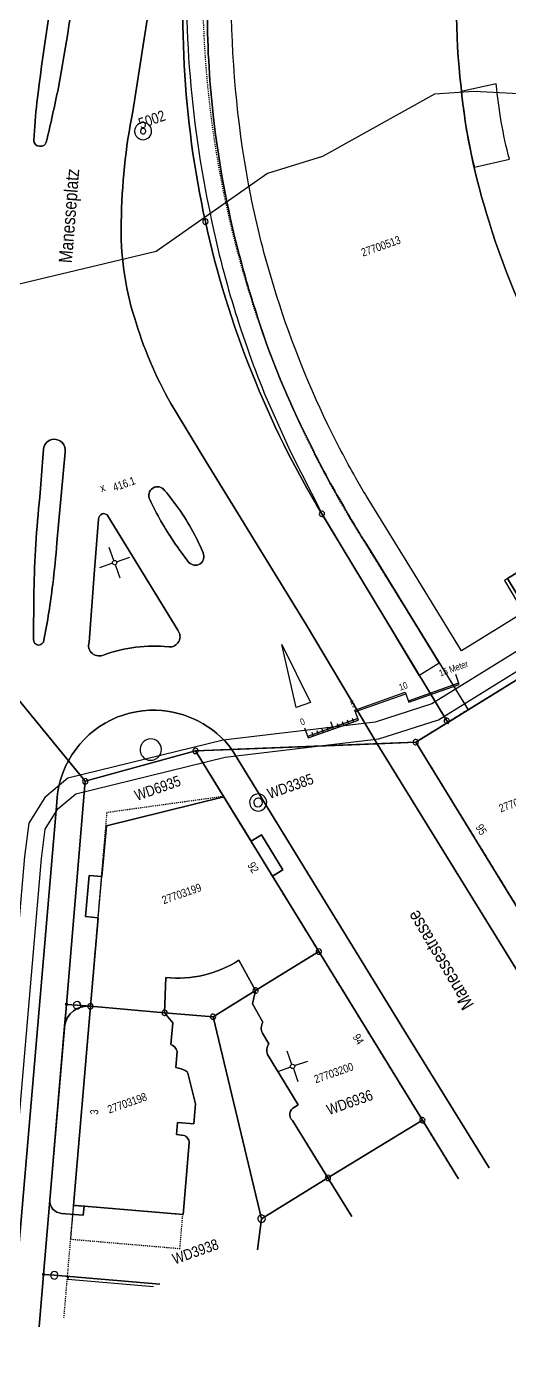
# Model space of a CAD drawing. Header units: metres. Extents: x 679883 to 680199, y 245373 to 245682.
# Drawn here: x 679972 to 680017.2, y 245374.4 to 245498 of the extents above; entities that cross this region are included whole.
import ezdxf

# ---------------------------------------------------------------- set-up
doc = ezdxf.new("R2010")
doc.units = ezdxf.units.M
doc.linetypes.add('DASHDOT', pattern=[1, 0.5, -0.25, 0, -0.25])
doc.layers.add('6 Referenzdaten', color=7, linetype='Continuous')
doc.styles.add('Arial Narrow', font='ARIALN.TTF')

# ---------------------------------------------------------------- blocks, each defined once
blk = doc.blocks.new('B')
at = {"layer": '6 Referenzdaten', "color": 6, "linetype": 'Continuous'}
for points in [[(-1996.340244, -5306.70208, -0.0366), (-1790.740244, -4000.80208, -0.029407), (-1503.140244, -3022.00208)], [(970.859756, -3122.70208, 0.052584), (482.959756, -4527.70208, 0.054153), (310.359756, -5805.70208, 0.062564), (435.159756, -7397.80208), (652.659756, -8426.90208), (512.759756, -8455.40208), (389.159756, -8627.60208), (413.259756, -8780.70208), (-639.040244, -9011.80208), (-572.940244, -9335.60208), (387.559756, -9127.20208), (495.859756, -9604.50208), (1191.259756, -9458.60208), (2077.859756, -9262.50208), (2042.159756, -7993.10208), (1980.759756, -5912.00208), (1926.759756, -3682.80208)], [(-1356.340244, -2092.90208, 0.068762), (-2117.740244, -4803.90208, 0.048847), (-2207.640244, -6615.60208), (-2161.640244, -7210.20208), (-2075.740244, -7865.60208), (-1724.540244, -9589.80208), (-1504.540244, -9541.30208), (-1770.440244, -8298.30208, -0.022068), (-1867.140244, -7821.90208, -0.025957), (-1967.540244, -7159.30208, -0.040864), (-2029.940244, -5926.00208, -0.016465), (-1996.340244, -5306.70208)], [(684.459756, -5315.80208, -0.040785), (802.759756, -4612.20208), (470.659756, -4570.70208, 0.043363), (350.959756, -5278.70208), (684.459756, -5315.80208)]]:
    blk.add_lwpolyline(points, format="xyb", dxfattribs=at)
blk = doc.blocks.new('B-3')
at = {"layer": '6 Referenzdaten', "color": 4, "linetype": 'Continuous'}
blk.add_lwpolyline([(-6425.740244, -13187.40208), (-5654.740244, -11484.40208, 0.406751), (-5944.440244, -11579.00208), (-6616.740244, -13067.00208, 0.404589), (-6555.140244, -13222.10208), (-6369.640244, -13306.00208), (-6334.640244, -13228.60208), (-6425.740244, -13187.40208)], format="xyb", dxfattribs=at)
blk = doc.blocks.new('B-5')
at = {"layer": '6 Referenzdaten', "color": 4, "attachment_point": 5, "style": 'Arial Narrow'}
for s, insert, char_height, width in [('WD6935', (-4381.440244, -9769.30208), 100, 464.1), ('WD6936', (-3666.040244, -13140.80208), 100, 464.1), ('WD3938', (-5492.940244, -13976.40208), 99.99994, 464.099722)]:
    blk.add_mtext(s, dxfattribs=dict(at, insert=insert, char_height=char_height, width=width))
blk = doc.blocks.new('B-6')
at = {"layer": '6 Referenzdaten', "color": 4, "attachment_point": 5, "style": 'Arial Narrow'}
for s, insert, char_height, width, rotation in [('Manesseplatz', (-3361.643608, -4451.158833), 124.99999, 920.062419, 66.06), ('Manessestrasse', (-2422.310779, -12169.22986), 124.99994, 1086.749478, 101.07)]:
    blk.add_mtext(s, dxfattribs=dict(at, insert=insert, char_height=char_height, width=width, rotation=rotation))
blk = doc.blocks.new('B-7')
at = {"layer": '6 Referenzdaten', "color": 4, "char_height": 100, "attachment_point": 7, "style": 'Arial Narrow'}
for s, insert, width in [('5002', (-2474.376608, -3902.60208), 264.6), ('WD3385', (-3426.487303, -10217.185642), 464.1)]:
    blk.add_mtext(s, dxfattribs=dict(at, insert=insert, width=width))
blk = doc.blocks.new('B-9')
at = {"layer": '6 Referenzdaten', "color": 4, "linetype": 'Continuous'}
for points in [[(-1638.340244, -2140.90208), (-2173.440244, -3131.90208), (-2491.140244, -3721.80208, 0.045561), (-2936.940244, -4661.10208, 0.082899), (-3118.640244, -5543.00208, 0.056536), (-3065.140244, -6415.10208), (-2935.040244, -7042.90208), (-2805.640244, -7645.10208), (-2719.540244, -8045.40208), (-2558.440244, -8795.50208), (-2306.640244, -10061.20208), (-1960.240244, -10168.30208), (-1616.140244, -10093.50208), (-1619.540244, -10076.90208), (-2076.140244, -7861.60208, -0.081953), (-2193.240244, -4919.70208, -0.081957), (-1359.240244, -2096.10208)], [(-3072.340244, -3279.10208, 0.012503), (-2511.840244, -2243.40208, 0.017201), (-2312.740244, -1796.40208, 0.438009), (-2342.040244, -1714.30208, 0.31262), (-2409.240244, -1730.10208, 0.029643), (-2664.040244, -2133.80208, 0.012741), (-3308.240244, -3342.20208, 0.02054), (-3452.340244, -3667.10208, 0.405369), (-3422.640244, -3737.40208, 0.385024), (-3348.640244, -3721.70208, 0.007395), (-3072.340244, -3279.10208)], [(-4504.440244, -7288.10208), (-4150.040244, -6515.20208, 0.474643), (-4209.940244, -6366.10208, 0.362206), (-4332.540244, -6422.30208), (-4514.640244, -6835.30208, 0.022215), (-4857.840244, -7645.10208, 0.003435), (-4871.140244, -7680.20208), (-5012.540244, -8072.10208, 1), (-4922.340244, -8107.90208, 0.016664), (-4671.640244, -7645.10208, 0.01226), (-4504.440244, -7288.10208)], [(-3265.040244, -7645.10208, 0.058182), (-3391.840244, -7164.20208, 0.95146), (-3550.240244, -7199.10208, 0.037882), (-3470.340244, -7645.10208, 0.019511), (-3401.240244, -7875.00208, 0.870473), (-3246.440244, -7835.10208, 0.022099), (-3265.040244, -7645.10208)], [(-3711.240244, -8437.70208), (-3879.140244, -7645.10208), (-3969.640244, -7217.80208, 0.38805), (-4016.040244, -7177.00208, 0.293405), (-4064.240244, -7211.40208), (-4256.140244, -7645.10208), (-4531.240244, -8267.10208, 0.664878), (-4438.040244, -8425.60208, -0.113104), (-3843.140244, -8557.90208, 0.667787), (-3711.240244, -8437.70208)], [(-7385.067587, -14153.562725), (-5315.540244, -9580.10208, -0.112697), (-5082.840244, -9249.30208), (-5602.140244, -7815.60208, 0.013074), (-6103.840244, -9137.10208), (-6293.840244, -9628.10208), (-7120.240244, -11496.50208), (-8215.696148, -13909.153276)], [(-3604.440244, -9660.00208, 0.225917), (-4151.340244, -9076.80208, 0.282046), (-5082.840244, -9249.30208), (-4998.140244, -9483.10208), (-3931.040244, -9559.00208), (-3604.440244, -9660.00208)], [(-7107.640393, -14153.562725), (-6904.240244, -13703.20208), (-6616.740244, -13067.00208), (-5944.440244, -11579.00208), (-5860.040244, -11392.30208), (-4998.140244, -9483.10208), (-5082.840244, -9249.30208, 0.112697), (-5315.540244, -9580.10208), (-7385.067587, -14153.562725)]]:
    blk.add_lwpolyline(points, format="xyb", dxfattribs=at)
for points in [[(-2640.899018, -14153.562725), (-2960.640244, -12668.50208), (-3604.440244, -9660.00208), (-3931.040244, -9559.00208), (-3824.940244, -10053.20208), (-3722.740244, -10529.20208), (-3610.740244, -10505.20208), (-3530.440244, -10879.50208), (-3642.440244, -10903.50208), (-3468.340244, -11714.60208), (-3080.640244, -13524.30208), (-2945.451904, -14153.562725)], [(-1418.531867, -14153.562725), (-1629.740244, -13180.60208), (-2306.640244, -10061.20208), (-3604.440244, -9660.00208), (-2960.640244, -12668.50208), (-2640.899018, -14153.562725)], [(-1105.056407, -14153.562725), (-1233.140244, -13555.20208), (-1558.540244, -12040.40208), (-1562.940244, -12019.80208), (-1960.240244, -10168.30208), (-2306.640244, -10061.20208), (-1629.740244, -13180.60208), (-1418.531867, -14153.562725)]]:
    blk.add_lwpolyline(points, dxfattribs=at)
blk = doc.blocks.new('B-12')
at = {"layer": '6 Referenzdaten', "color": 9, "linetype": 'Continuous'}
for points in [[(-5419.240244, -10677.40208), (-5258.340244, -10325.40208), (-5148.140244, -10375.80208), (-4950.140244, -9942.70208), (-3824.940244, -10053.20208), (-3931.040244, -9559.00208), (-4998.140244, -9483.10208), (-5860.040244, -11392.30208), (-5944.440244, -11579.00208, -0.406751), (-5654.740244, -11484.40208), (-5308.940244, -10727.80208), (-5419.240244, -10677.40208)], [(-4003.273723, -14153.562725), (-4093.540244, -13739.60208), (-4228.940244, -13122.90208, -0.545821), (-4166.840244, -13010.00208), (-4127.240244, -13002.00208), (-4241.040244, -12461.90208, -0.227247), (-4198.340244, -12370.80208), (-4219.740244, -12256.90208, -0.274347), (-4182.540244, -12163.40208), (-4217.240244, -11966.40208), (-4148.340244, -11860.20208), (-4201.140244, -11541.20208, -0.171971), (-4899.540244, -11464.50208), (-5020.640244, -11772.50208), (-4978.140244, -11886.10208), (-5063.340244, -12071.10208, -0.236723), (-5030.640244, -12151.50208), (-5091.940244, -12291.70208), (-5049.240244, -12320.50208), (-5019.040244, -12347.50208, -0.116228), (-5006.540244, -12364.50208, -0.086056), (-5002.940244, -12379.80208), (-5031.840244, -12672.80208), (-5109.040244, -12844.50208), (-5248.240244, -12780.60208), (-5295.340244, -12883.30208), (-5229.840244, -12915.90208, -0.123485), (-5209.040244, -12949.20208, -0.149837), (-5208.340244, -12996.50208), (-5485.840244, -13611.80208), (-6334.640244, -13228.60208), (-6369.640244, -13306.00208), (-6555.140244, -13222.10208, -0.404589), (-6616.740244, -13067.00208), (-6904.240244, -13703.20208), (-7107.640393, -14153.562725)]]:
    blk.add_lwpolyline(points, format="xyb", dxfattribs=at)
blk = doc.blocks.new('B-14')
at = {"layer": '6 Referenzdaten', "color": 6, "attachment_point": 5, "style": 'Arial Narrow'}
for s, insert, char_height, width in [('27700513', (-721.640244, -5683.60208), 75, 396.9), ('27703199', (-4498.340244, -10775.90208), 75, 396.9), ('27703847', (-1239.140244, -11016.70208), 75, 396.9), ('27703198', (-5632.340244, -12453.10208), 74.99994, 396.899682), ('27703200', (-3714.640244, -12830.70208), 75, 396.9)]:
    blk.add_mtext(s, dxfattribs=dict(at, insert=insert, char_height=char_height, width=width))
for s, insert, char_height, width, rotation in [('92', (-3785.240244, -10767.50208), 75, 99.225, 281.970007), ('95', (-1653.840244, -11143.80208), 74.99999, 99.224987, 281.970007), ('3', (-5949.940244, -12429.20208), 74.99995, 49.612467, 65.97), ('94', (-3392.740244, -12610.10208), 74.99999, 99.224987, 281.970007)]:
    blk.add_mtext(s, dxfattribs=dict(at, insert=insert, char_height=char_height, width=width, rotation=rotation))
blk = doc.blocks.new('B-17')
at = {"layer": '6 Referenzdaten', "color": 6, "linetype": 'Continuous'}
blk.add_lwpolyline([(-5910.168669, -14153.562725), (-6693.340244, -13798.90208), (-6703.640244, -13821.70208), (-5970.793029, -14153.562725)], dxfattribs=at)
blk = doc.blocks.new('B-20')
at = {"layer": '6 Referenzdaten', "color": 4, "linetype": 'Continuous'}
blk.add_lwpolyline([(-4328.240244, -9307.70208, 1.014772), (-4313.040244, -9507.10208, 0.985443), (-4328.240244, -9307.70208)], format="xyb", dxfattribs=at)
blk = doc.blocks.new('B-21')
at = {"layer": '6 Referenzdaten', "color": 4, "linetype": 'Continuous'}
for points in [[(6635.422543, -10500.343054), (5381.359756, -10744.30208), (3691.859756, -10408.00208), (3118.859756, -10281.50208), (1965.159756, -10057.60208), (-441.540244, -9605.50208), (-1698.640244, -9880.20208), (-2254.640244, -9866.10208), (-3654.740244, -9550.30208), (-5143.040244, -9399.70208), (-5405.140244, -9499.40208), (-5628.340244, -9676.10208), (-5767.840244, -9956.90208), (-7639.940244, -14083.70208), (-7686.762225, -14153.562725)], [(-7495.848431, -14153.562725), (-5624.640244, -10028.10208), (-5501.140244, -9779.50208), (-5325.140244, -9640.20208), (-5121.440244, -9562.70208), (-3689.740244, -9706.50208), (-2275.340244, -10024.00208), (-1690.640244, -10042.20208), (-440.140244, -9768.90208), (1935.159756, -10214.70208), (3088.459756, -10438.50208), (3657.259756, -10564.20208), (5382.159756, -10907.10208), (6635.422543, -10663.296346)]]:
    blk.add_lwpolyline(points, dxfattribs=at)
blk = doc.blocks.new('B-23')
at = {"layer": '6 Referenzdaten', "color": 6, "linetype": 'Continuous'}
for points in [[(-1710.940244, -4830.20208, -0.046831), (-1288.840244, -3094.50208)], [(-1792.240244, -5716.80208, -0.024924), (-1710.940244, -4830.20208)], [(-1745.440244, -7094.20208, -0.038043), (-1792.240244, -5716.80208)], [(-1666.040244, -7645.10208, -0.016338), (-1745.440244, -7094.20208)], [(-1627.840244, -7842.80208, -0.006134), (-1666.040244, -7645.10208)]]:
    blk.add_lwpolyline(points, format="xyb", dxfattribs=at)
for points in [[(-639.040244, -9011.80208), (-673.340244, -9017.90208), (-603.840244, -9360.90208), (-840.340244, -9412.40208), (-1273.040244, -9505.90208), (-1444.340244, -8693.50208), (-1627.840244, -7842.80208)], [(-5308.940244, -10727.80208), (-5148.140244, -10375.80208)], [(-3642.440244, -10903.50208), (-3722.740244, -10529.20208)]]:
    blk.add_lwpolyline(points, dxfattribs=at)
blk = doc.blocks.new('B-24')
at = {"layer": '6 Referenzdaten', "color": 6, "linetype": 'Continuous'}
for points in [[(-2434.240244, -370.50208), (-3713.140244, -2645.60208), (-4948.440244, -4812.10208), (-5164.740244, -5426.20208), (-5531.040244, -6462.40208), (-5807.940244, -7247.40208), (-4998.140244, -9483.10208), (-3931.040244, -9559.00208), (-1960.240244, -10168.30208), (-1616.140244, -10093.50208), (-1619.540244, -10076.90208), (-2076.140244, -7861.60208, -0.081953), (-2193.240244, -4919.70208, -0.081957), (-1359.240244, -2096.10208)], [(2099.459756, -9288.00208), (1951.059756, -3690.80208), (2101.359756, -2228.60208), (-697.040244, -728.00208), (-1359.240244, -2096.10208, 0.081957), (-2193.240244, -4919.70208, 0.081953), (-2076.140244, -7861.60208), (-1619.540244, -10076.90208), (-1616.140244, -10093.50208), (-881.540244, -9934.00208), (1678.659756, -9377.90208), (2099.459756, -9288.00208)], [(-7107.640393, -14153.562725), (-6904.240244, -13703.20208), (-5860.040244, -11392.30208), (-4998.140244, -9483.10208), (-5807.940244, -7247.40208), (-6193.440244, -8338.90208), (-6935.440244, -10340.30208, -0.052249), (-7161.340244, -10989.10208), (-8215.696148, -13320.187133)]]:
    blk.add_lwpolyline(points, format="xyb", dxfattribs=at)
for points in [[(1817.959756, -11296.10208), (1678.659756, -9377.90208), (-881.540244, -9934.00208), (-1616.140244, -10093.50208), (-1960.240244, -10168.30208), (-1562.940244, -12019.80208), (-194.040244, -11726.50208), (1817.959756, -11296.10208)], [(-3468.340244, -11714.60208), (-3931.040244, -9559.00208), (-4998.140244, -9483.10208), (-5860.040244, -11392.30208), (-5769.440244, -11433.10208), (-5654.740244, -11484.40208), (-5020.640244, -11772.50208), (-4604.940244, -11959.70208), (-4148.340244, -11860.20208), (-3468.340244, -11714.60208)], [(-1105.056407, -14153.562725), (-1233.140244, -13555.20208), (-1562.940244, -12019.80208), (-1960.240244, -10168.30208), (-3931.040244, -9559.00208), (-3468.340244, -11714.60208), (-3080.640244, -13524.30208), (-2945.451904, -14153.562725)], [(-4939.009095, -14153.562725), (-4806.440244, -13892.60208), (-4604.940244, -11959.70208), (-5020.640244, -11772.50208), (-5654.740244, -11484.40208), (-5769.440244, -11433.10208), (-5860.040244, -11392.30208), (-6904.240244, -13703.20208), (-6812.640244, -13744.90208), (-5910.194655, -14153.562725)], [(-3080.640244, -13524.30208), (-3468.340244, -11714.60208), (-4148.340244, -11860.20208), (-4604.940244, -11959.70208), (-4806.440244, -13892.60208), (-4093.540244, -13739.60208), (-3080.640244, -13524.30208)], [(-2945.451904, -14153.562725), (-3080.640244, -13524.30208), (-4093.540244, -13739.60208), (-4806.440244, -13892.60208), (-4939.009095, -14153.562725)], [(-5910.194655, -14153.562725), (-6812.640244, -13744.90208), (-6904.240244, -13703.20208), (-7107.640393, -14153.562725)]]:
    blk.add_lwpolyline(points, dxfattribs=at)
blk = doc.blocks.new('B-25')
at = {"layer": '6 Referenzdaten', "color": 3, "linetype": 'DASHDOT'}
for points in [[(-4906.940244, -9826.70208), (-6864.118578, -14153.562725)], [(-4906.940244, -9826.70208), (-6864.118578, -14153.562725)], [(-2945.220135, -14153.562725), (-3826.040244, -10048.10208)], [(-2945.220135, -14153.562725), (-3826.040244, -10048.10208)]]:
    blk.add_lwpolyline(points, dxfattribs=at)
blk = doc.blocks.new('B-28')
at = {"layer": '6 Referenzdaten', "color": 3, "insert": (-3952.949978, -6983.369154), "char_height": 75, "width": 44.8875, "attachment_point": 7, "style": 'Arial Narrow'}
blk.add_mtext('x', dxfattribs=at)
blk = doc.blocks.new('B-29')
at = {"layer": '6 Referenzdaten', "color": 3, "insert": (-3836.419387, -7018.929484), "char_height": 75, "width": 223.65, "attachment_point": 7, "style": 'Arial Narrow'}
blk.add_mtext('416.1', dxfattribs=at)
blk = doc.blocks.new('B-32')
at = {"layer": '6 Referenzdaten', "color": 4, "linetype": 'Continuous'}
blk.add_lwpolyline([(2404.179803, -14153.562725), (2181.659756, -9072.90208), (1996.859756, -5723.70208), (1914.559756, -5294.30208), (1696.659756, -5067.60208), (581.559756, -4610.00208), (226.959756, -4509.40208), (-956.240244, -4712.00208), (-1495.040244, -4688.00208), (-2721.740244, -5029.40208), (-4606.940244, -4828.20208)], dxfattribs=at)
blk = doc.blocks.new('LFP3ST-10')
at = {"layer": '6 Referenzdaten', "color": 6, "linetype": 'Continuous'}
for points in [[(-3618.840244, -10209.30208, 1), (-3458.840244, -10209.30208, 1), (-3618.840244, -10209.30208)], [(-3578.840244, -10209.30208, 1), (-3498.840244, -10209.30208, 1), (-3578.840244, -10209.30208)]]:
    blk.add_lwpolyline(points, format="xyb", dxfattribs=at)
blk = doc.blocks.new('LFP3BO-5')
at = {"layer": '6 Referenzdaten', "color": 6, "linetype": 'Continuous'}
for points in [[(-2540.440244, -3927.40208, 1), (-2380.440244, -3927.40208, 1), (-2540.440244, -3927.40208)], [(-2485.440244, -3927.40208, 1), (-2435.440244, -3927.40208, 1), (-2485.440244, -3927.40208)]]:
    blk.add_lwpolyline(points, format="xyb", dxfattribs=at)
blk = doc.blocks.new('91')
at = {"layer": '6 Referenzdaten', "color": 4, "linetype": 'Continuous'}
for points in [[(-3118.640244, -5543.00208, -0.082899), (-2936.940244, -4661.10208, -0.045561), (-2491.140244, -3721.80208), (-2173.440244, -3131.90208), (-1638.340244, -2140.90208), (-1309.740244, -1528.80208, 0.057731), (-983.840244, -817.00208, -0.007818), (-940.340244, -677.90208), (-2140.940244, -430.90208, -0.000879), (-2413.340244, -924.20208), (-3351.840244, -2622.30208, -0.763759), (-3640.040244, -2590.00208, -0.000099), (-3644.440244, -2523.50208), (-3713.140244, -2645.60208), (-4509.540244, -4042.30208), (-4488.840244, -4406.60208, -0.127832), (-4767.640244, -5889.90208), (-5048.740244, -6535.20208), (-5302.340244, -7113.70208), (-5529.340244, -7645.10208), (-5602.140244, -7815.60208), (-5082.840244, -9249.30208, -0.282046), (-4151.340244, -9076.80208, -0.225917), (-3604.440244, -9660.00208), (-2306.640244, -10061.20208), (-2558.440244, -8795.50208), (-2719.540244, -8045.40208), (-2805.640244, -7645.10208), (-2935.040244, -7042.90208), (-3065.140244, -6415.10208, -0.056536), (-3118.640244, -5543.00208)], [(-3308.240244, -3342.20208, -0.012741), (-2664.040244, -2133.80208, -0.029643), (-2409.240244, -1730.10208, -0.31262), (-2342.040244, -1714.30208, -0.438009), (-2312.740244, -1796.40208, -0.017201), (-2511.840244, -2243.40208, -0.012503), (-3072.340244, -3279.10208, -0.007395), (-3348.640244, -3721.70208, -0.385024), (-3422.640244, -3737.40208, -0.405369), (-3452.340244, -3667.10208, -0.02054), (-3308.240244, -3342.20208)], [(-4857.840244, -7645.10208, -0.022215), (-4514.640244, -6835.30208), (-4332.540244, -6422.30208, -0.362206), (-4209.940244, -6366.10208, -0.474643), (-4150.040244, -6515.20208), (-4504.440244, -7288.10208, -0.01226), (-4671.640244, -7645.10208, -0.016664), (-4922.340244, -8107.90208, -1), (-5012.540244, -8072.10208), (-4871.140244, -7680.20208, -0.003435), (-4857.840244, -7645.10208)], [(-3470.340244, -7645.10208, -0.037882), (-3550.240244, -7199.10208, -0.95146), (-3391.840244, -7164.20208, -0.058182), (-3265.040244, -7645.10208, -0.022099), (-3246.440244, -7835.10208, -0.870473), (-3401.240244, -7875.00208, -0.019511), (-3470.340244, -7645.10208)], [(-4531.240244, -8267.10208), (-4256.140244, -7645.10208), (-4064.240244, -7211.40208, -0.293405), (-4016.040244, -7177.00208, -0.38805), (-3969.640244, -7217.80208), (-3879.140244, -7645.10208), (-3711.240244, -8437.70208, -0.667787), (-3843.140244, -8557.90208, 0.113104), (-4438.040244, -8425.60208, -0.664878), (-4531.240244, -8267.10208)]]:
    blk.add_lwpolyline(points, format="xyb", dxfattribs=at)
blk = doc.blocks.new('GPBOL-47')
at = {"layer": '6 Referenzdaten', "color": 6, "linetype": 'Continuous'}
blk.add_lwpolyline([(-1960.240244, -10143.30208, 1), (-1960.240244, -10193.30208, 1), (-1960.240244, -10143.30208)], format="xyb", dxfattribs=at)
blk = doc.blocks.new('GPUV-12')
at = {"layer": '6 Referenzdaten', "color": 4, "linetype": 'Continuous'}
blk.add_lwpolyline([(-1616.140244, -10083.50208, 1), (-1616.140244, -10103.50208, 1), (-1616.140244, -10083.50208)], format="xyb", dxfattribs=at)
blk = doc.blocks.new('GPBOL-48')
at = {"layer": '6 Referenzdaten', "color": 6, "linetype": 'Continuous'}
blk.add_lwpolyline([(-1619.540244, -10051.90208, 1), (-1619.540244, -10101.90208, 1), (-1619.540244, -10051.90208)], format="xyb", dxfattribs=at)
blk = doc.blocks.new('GPBOL-51')
at = {"layer": '6 Referenzdaten', "color": 6, "linetype": 'Continuous'}
blk.add_lwpolyline([(-2076.140244, -7836.60208, 1), (-2076.140244, -7886.60208, 1), (-2076.140244, -7836.60208)], format="xyb", dxfattribs=at)
blk = doc.blocks.new('GPBOL-105')
at = {"layer": '6 Referenzdaten', "color": 6, "linetype": 'Continuous'}
blk.add_lwpolyline([(-2193.240244, -4894.70208, 1), (-2193.240244, -4944.70208, 1), (-2193.240244, -4894.70208)], format="xyb", dxfattribs=at)
blk = doc.blocks.new('GPBOL-112')
at = {"layer": '6 Referenzdaten', "color": 6, "linetype": 'Continuous'}
blk.add_lwpolyline([(-4604.940244, -11934.70208, 1), (-4604.940244, -11984.70208, 1), (-4604.940244, -11934.70208)], format="xyb", dxfattribs=at)
blk = doc.blocks.new('GPBOL-113')
at = {"layer": '6 Referenzdaten', "color": 6, "linetype": 'Continuous'}
blk.add_lwpolyline([(-4148.340244, -11835.20208, 1), (-4148.340244, -11885.20208, 1), (-4148.340244, -11835.20208)], format="xyb", dxfattribs=at)
blk = doc.blocks.new('GPBOL-114')
at = {"layer": '6 Referenzdaten', "color": 6, "linetype": 'Continuous'}
blk.add_lwpolyline([(-5020.640244, -11747.50208, 1), (-5020.640244, -11797.50208, 1), (-5020.640244, -11747.50208)], format="xyb", dxfattribs=at)
blk = doc.blocks.new('GPBOL-115')
at = {"layer": '6 Referenzdaten', "color": 6, "linetype": 'Continuous'}
blk.add_lwpolyline([(-3468.340244, -11689.60208, 1), (-3468.340244, -11739.60208, 1), (-3468.340244, -11689.60208)], format="xyb", dxfattribs=at)
blk = doc.blocks.new('GPBOL-116')
at = {"layer": '6 Referenzdaten', "color": 6, "linetype": 'Continuous'}
blk.add_lwpolyline([(-5654.740244, -11459.40208, 1), (-5654.740244, -11509.40208, 1), (-5654.740244, -11459.40208)], format="xyb", dxfattribs=at)
blk = doc.blocks.new('GPM-34')
at = {"layer": '6 Referenzdaten', "color": 6, "linetype": 'Continuous'}
blk.add_lwpolyline([(-5769.440244, -11398.10208, 1), (-5769.440244, -11468.10208, 1), (-5769.440244, -11398.10208)], format="xyb", dxfattribs=at)
blk = doc.blocks.new('GPUV-28')
at = {"layer": '6 Referenzdaten', "color": 4, "linetype": 'Continuous'}
blk.add_lwpolyline([(-5860.040244, -11382.30208, 1), (-5860.040244, -11402.30208, 1), (-5860.040244, -11382.30208)], format="xyb", dxfattribs=at)
blk = doc.blocks.new('GPBOL-120')
at = {"layer": '6 Referenzdaten', "color": 6, "linetype": 'Continuous'}
blk.add_lwpolyline([(-3931.040244, -9534.00208, 1), (-3931.040244, -9584.00208, 1), (-3931.040244, -9534.00208)], format="xyb", dxfattribs=at)
blk = doc.blocks.new('GPBOL-121')
at = {"layer": '6 Referenzdaten', "color": 6, "linetype": 'Continuous'}
blk.add_lwpolyline([(-4998.140244, -9458.10208, 1), (-4998.140244, -9508.10208, 1), (-4998.140244, -9458.10208)], format="xyb", dxfattribs=at)
blk = doc.blocks.new('GPM-37')
at = {"layer": '6 Referenzdaten', "color": 6, "linetype": 'Continuous'}
blk.add_lwpolyline([(-4806.440244, -13857.60208, 1), (-4806.440244, -13927.60208, 1), (-4806.440244, -13857.60208)], format="xyb", dxfattribs=at)
blk = doc.blocks.new('GPM-38')
at = {"layer": '6 Referenzdaten', "color": 6, "linetype": 'Continuous'}
blk.add_lwpolyline([(-6812.640244, -13709.90208, 1), (-6812.640244, -13779.90208, 1), (-6812.640244, -13709.90208)], format="xyb", dxfattribs=at)
blk = doc.blocks.new('GPBOL-133')
at = {"layer": '6 Referenzdaten', "color": 6, "linetype": 'Continuous'}
blk.add_lwpolyline([(-4093.540244, -13714.60208, 1), (-4093.540244, -13764.60208, 1), (-4093.540244, -13714.60208)], format="xyb", dxfattribs=at)
blk = doc.blocks.new('GPUV-31')
at = {"layer": '6 Referenzdaten', "color": 4, "linetype": 'Continuous'}
blk.add_lwpolyline([(-6904.240244, -13693.20208, 1), (-6904.240244, -13713.20208, 1), (-6904.240244, -13693.20208)], format="xyb", dxfattribs=at)
blk = doc.blocks.new('GPBOL-134')
at = {"layer": '6 Referenzdaten', "color": 6, "linetype": 'Continuous'}
blk.add_lwpolyline([(-3080.640244, -13499.30208, 1), (-3080.640244, -13549.30208, 1), (-3080.640244, -13499.30208)], format="xyb", dxfattribs=at)
blk = doc.blocks.new('31')
at = {"layer": '6 Referenzdaten', "color": 3, "linetype": 'DASHDOT'}
blk.add_lwpolyline([(-3826.040244, -10048.10208), (-4906.940244, -9826.70208)], dxfattribs=at)
blk.add_lwpolyline([(-3826.040244, -10048.10208), (-4906.940244, -9826.70208)], dxfattribs=at)
blk = doc.blocks.new('118')
at = {"layer": '6 Referenzdaten', "color": 3, "linetype": 'DASHDOT'}
blk.add_lwpolyline([(-1959.540244, -10168.10208), (-1562.340244, -12019.60208)], dxfattribs=at)
blk.add_lwpolyline([(-1959.540244, -10168.10208), (-1562.340244, -12019.60208)], dxfattribs=at)
blk = doc.blocks.new('119')
at = {"layer": '6 Referenzdaten', "color": 3, "linetype": 'DASHDOT'}
blk.add_lwpolyline([(-1666.340244, -10104.40208), (-1959.540244, -10168.10208)], dxfattribs=at)
blk.add_lwpolyline([(-1666.340244, -10104.40208), (-1959.540244, -10168.10208)], dxfattribs=at)
blk = doc.blocks.new('120')
at = {"layer": '6 Referenzdaten', "color": 3, "linetype": 'DASHDOT'}
blk.add_lwpolyline([(-1093.940244, -1891.50208, 0.162504), (-1842.840244, -7992.50208), (-1396.640244, -10045.80208), (-1666.340244, -10104.40208)], format="xyb", dxfattribs=at)
blk.add_lwpolyline([(-1093.940244, -1891.50208, 0.162504), (-1842.840244, -7992.50208), (-1396.640244, -10045.80208), (-1666.340244, -10104.40208)], format="xyb", dxfattribs=at)
blk = doc.blocks.new('205')
at = {"layer": '6 Referenzdaten', "color": 3, "linetype": 'DASHDOT'}
blk.add_lwpolyline([(-5488.840244, -13610.50208), (-6425.740244, -13187.40208), (-6556.640244, -13476.60208), (-5620.040244, -13900.70208), (-5488.840244, -13610.50208)], dxfattribs=at)
blk = doc.blocks.new('NETZKR')
at = {"layer": '6 Referenzdaten', "color": 8, "linetype": 'Continuous'}
for points in [[(-4057.540244, -12625.10208), (-4057.540244, -12495.10208)], [(-4077.540244, -12645.10208), (-4207.540244, -12645.10208)], [(-4057.540244, -12665.10208), (-4057.540244, -12795.10208)], [(-4037.540244, -12645.10208), (-3907.540244, -12645.10208)]]:
    blk.add_lwpolyline(points, dxfattribs=at)
blk.add_circle((-4057.540244, -12645.10208), 20, dxfattribs=at)
blk = doc.blocks.new('NETZKR-2')
at = {"layer": '6 Referenzdaten', "color": 8, "linetype": 'Continuous'}
for points in [[(-4057.540244, -7625.10208), (-4057.540244, -7495.10208)], [(-4077.540244, -7645.10208), (-4207.540244, -7645.10208)], [(-4057.540244, -7665.10208), (-4057.540244, -7795.10208)], [(-4037.540244, -7645.10208), (-3907.540244, -7645.10208)]]:
    blk.add_lwpolyline(points, dxfattribs=at)
blk.add_circle((-4057.540244, -7645.10208), 20, dxfattribs=at)
blk = doc.blocks.new('B-35')
at = {"layer": '6 Referenzdaten', "color": 3, "linetype": 'Continuous'}
for points in [[(435.159756, -7397.80208, -0.062564), (310.359756, -5805.70208, -0.054153), (482.959756, -4527.70208, -0.052584), (970.859756, -3122.70208)], [(-1503.140244, -3022.00208, 0.029407), (-1790.740244, -4000.80208, 0.0366), (-1996.340244, -5306.70208, 0.016465), (-2029.940244, -5926.00208, 0.040864), (-1967.540244, -7159.30208, 0.025957), (-1867.140244, -7821.90208, 0.022068), (-1770.440244, -8298.30208), (-1396.640244, -10045.80208), (-881.540244, -9934.00208), (-469.040244, -9844.40208), (-639.040244, -9011.80208), (413.259756, -8780.70208), (389.159756, -8627.60208), (512.759756, -8455.40208), (652.659756, -8426.90208), (435.159756, -7397.80208)], [(-3642.440244, -10903.50208), (-3530.440244, -10879.50208), (-3610.740244, -10505.20208), (-3722.740244, -10529.20208), (-3824.940244, -10053.20208), (-4950.140244, -9942.70208), (-5148.140244, -10375.80208), (-5258.340244, -10325.40208), (-5419.240244, -10677.40208), (-5308.940244, -10727.80208), (-5654.740244, -11484.40208), (-5020.640244, -11772.50208), (-4899.540244, -11464.50208, 0.171971), (-4201.140244, -11541.20208), (-4148.340244, -11860.20208), (-3468.340244, -11714.60208), (-3642.440244, -10903.50208)], [(-5031.840244, -12672.80208), (-5002.940244, -12379.80208, 0.086056), (-5006.540244, -12364.50208, 0.116228), (-5019.040244, -12347.50208), (-5049.240244, -12320.50208), (-5091.940244, -12291.70208), (-5030.640244, -12151.50208, 0.236723), (-5063.340244, -12071.10208), (-4978.140244, -11886.10208), (-5020.640244, -11772.50208), (-5654.740244, -11484.40208), (-6425.740244, -13187.40208), (-6334.640244, -13228.60208), (-5485.840244, -13611.80208), (-5208.340244, -12996.50208, 0.149837), (-5209.040244, -12949.20208, 0.123485), (-5229.840244, -12915.90208), (-5295.340244, -12883.30208), (-5248.240244, -12780.60208), (-5109.040244, -12844.50208), (-5031.840244, -12672.80208)], [(-3080.640244, -13524.30208), (-3468.340244, -11714.60208), (-4148.340244, -11860.20208), (-4217.240244, -11966.40208), (-4182.540244, -12163.40208, 0.274347), (-4219.740244, -12256.90208), (-4198.340244, -12370.80208, 0.227247), (-4241.040244, -12461.90208), (-4127.240244, -13002.00208), (-4166.840244, -13010.00208, 0.545821), (-4228.940244, -13122.90208), (-4093.540244, -13739.60208), (-3080.640244, -13524.30208)]]:
    blk.add_lwpolyline(points, format="xyb", dxfattribs=at)
for points in [[(-491.240244, -11768.10208), (-881.540244, -9934.00208), (-1396.640244, -10045.80208), (-1616.140244, -10093.50208), (-1960.240244, -10168.30208), (-1562.940244, -12019.80208), (-194.040244, -11726.50208), (-198.140244, -11706.70208), (-491.240244, -11768.10208)], [(-2945.451904, -14153.562725), (-3080.640244, -13524.30208), (-4093.540244, -13739.60208), (-4003.273723, -14153.562725)]]:
    blk.add_lwpolyline(points, dxfattribs=at)
blk = doc.blocks.new('plantitel')
at = {"layer": '6 Referenzdaten'}
for points in [[(-2896.258756, -9795.214035), (-2396.258256, -9795.214035), (-2396.258256, -9780.21402), (-2896.258756, -9780.21402)], [(-1896.257756, -9795.214185), (-1396.257506, -9795.214185), (-1396.257506, -9780.21417), (-1896.257756, -9780.21417)]]:
    blk.add_hatch(color=7, dxfattribs=at).paths.add_polyline_path(points, flags=16)
at = {"layer": '6 Referenzdaten', "color": 6, "linetype": 'Continuous'}
for points in [[(-2896.258756, -9695.213935), (-2896.258756, -9795.214185), (-2396.258256, -9795.214185), (-2396.258256, -9695.213935), (-1896.257756, -9695.213935), (-1896.257756, -9795.214185), (-1396.257506, -9795.214185), (-1396.257506, -9695.213935)], [(-2846.258706, -9757.714148), (-2846.258706, -9795.214185)], [(-2796.258656, -9757.714148), (-2796.258656, -9795.214185)], [(-2746.258606, -9757.714148), (-2746.258606, -9795.214185)], [(-2696.258556, -9757.714148), (-2696.258556, -9795.214185)], [(-2646.258506, -9720.21401), (-2646.258506, -9795.214185)], [(-2596.258456, -9757.714148), (-2596.258456, -9795.214185)], [(-2546.258406, -9757.714148), (-2546.258406, -9795.214185)], [(-2496.258356, -9757.714148), (-2496.258356, -9795.214185)], [(-2446.258306, -9757.714148), (-2446.258306, -9795.214185)], [(-2396.258256, -9710.21395), (-1896.257756, -9710.21395)], [(-2396.258256, -9780.21417), (-2896.258706, -9780.21417)], [(-1896.257756, -9780.21417), (-1396.257506, -9780.21417)]]:
    blk.add_lwpolyline(points, dxfattribs=at)
at = {"layer": '6 Referenzdaten', "color": 3, "char_height": 62.5, "attachment_point": 8, "style": 'Arial Narrow'}
for s, insert, width in [('0', (-2896.258681, -9667.40146), 41.34375), ('5', (-2396.258181, -9667.40146), 41.34375), ('10', (-1896.257681, -9667.40146), 82.6875), ('15 Meter', (-1396.257181, -9667.40146), 294.65625)]:
    blk.add_mtext(s, dxfattribs=dict(at, insert=insert, width=width))
blk = doc.blocks.new('B-39')
at = {"layer": '6 Referenzdaten', "color": 4, "linetype": 'Continuous'}
blk.add_lwpolyline([(-2906.433604, -9490.374716), (-2836.433534, -8890.374116), (-2766.433464, -9490.374716), (-2906.433604, -9490.374716)], dxfattribs=at)
blk = doc.blocks.new('A$C67BD5B28')
blk.add_blockref('plantitel', (8215.69616, 14153.56272))
at = {"layer": '6 Referenzdaten'}
for name in ['B-9', 'B-12', 'B-24', 'B-25', 'B-35', 'B-14', 'B-17', 'B-3', 'B-7', 'B-5', 'B-29', 'B-28', 'B-23', 'B-6', 'B-32', 'B', '91', '120', 'LFP3BO-5', 'GPBOL-105', 'NETZKR-2', 'GPBOL-51', 'B-39', 'B-20', 'B-21', 'GPBOL-121', 'GPBOL-120', '31', 'GPBOL-48', 'LFP3ST-10', 'GPBOL-47', '119', '118', 'GPUV-12', 'GPUV-28', 'GPM-34', 'GPBOL-116', 'GPBOL-114', 'GPBOL-115', 'GPBOL-113', 'GPBOL-112', 'NETZKR', '205', 'GPBOL-134', 'GPUV-31', 'GPM-38', 'GPBOL-133', 'GPM-37']:
    blk.add_blockref(name, (8215.69616, 14153.56272), dxfattribs=at)

msp = doc.modelspace()

# ---------------------------------------------------------------- block references
at = {"xscale": 0.01, "yscale": 0.01, "zscale": 0.01, "rotation": 19.46499704376711}
msp.add_blockref('A$C67BD5B28', (679962.76, 245372.63), dxfattribs=at)

doc.saveas('drawing.dxf')
